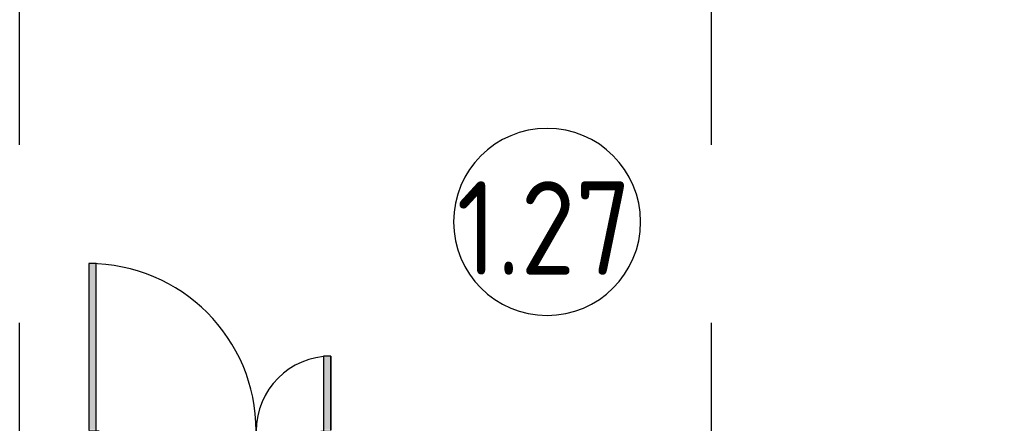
# Model space of a CAD drawing. Header units: millimetres. Extents: x -249154 to 415037, y -45458 to 354837.
# Drawn here: x 22275 to 27525, y 87140 to 89299 of the extents above; entities that cross this region are included whole.
import ezdxf

# ---------------------------------------------------------------- set-up
doc = ezdxf.new("R2010")
doc.units = ezdxf.units.MM
doc.linetypes.add('Осевая', pattern=[6350, 1270, -952.5, 3175, -952.5])
for name, color, linetype, lineweight in [('A-AREA-IDEN', 7, 'Continuous', 9), ('A-DETL-GENF', 7, 'Continuous', 9), ('Оси-2', 7, 'Осевая', 9)]:
    doc.layers.add(name, color=color, linetype=linetype, lineweight=lineweight)
doc.layers.add('A-DOOR-1', color=7, linetype='Continuous', lineweight=5, true_color=0xc0c0c0)
doc.layers.add('A-FLOR-PATT-1', color=7, linetype='Continuous', lineweight=9, true_color=0xeef6ff, transparency=0.5)
doc.styles.add('GOST Common', font='', dxfattribs={"width": 0.9, "height": 500})
doc.styles.get('GOST Common').set_extended_font_data('GOST Common')

# ---------------------------------------------------------------- blocks, each defined once
blk = doc.blocks.new('Дверь_Витражная_остекление_ - ДВН_ДАО_Главный вход_1200 в свету-31742133-Объем проектирования 1 этажа')
at = {"layer": 'A-DETL-GENF'}
for p, q in [((-607.5, 925), (-647.5, 925)), ((-647.5, 925), (-647.5, 35)), ((-607.5, 30), (-607.5, 925)), ((647.5, 430), (607.5, 430)), ((607.5, 430), (607.5, 30)), ((647.5, 35), (647.5, 430)), ((-647.5, 30), (-607.5, 30)), ((-592.5, 30), (-647.5, 30)), ((-592.5, -40), (-592.5, 30)), ((592.5, -40), (592.5, 30)), ((592.5, 30), (647.5, 30)), ((607.5, 30), (647.5, 30)), ((-647.5, -35), (-647.5, -40)), ((-647.5, -40), (-592.5, -40)), ((647.5, -40), (592.5, -40)), ((647.5, -35), (647.5, -40))]:
    blk.add_line(p, q, dxfattribs=at)
at = {"layer": 'A-DOOR-1'}
for p, q in [((-647.5, 925), (-647.5, 35)), ((647.5, 430), (647.5, 35))]:
    blk.add_line(p, q, dxfattribs=at)
for centre, radius, start, end in [((-647.5, 30), 895, 360, 90), ((647.5, 30), 400, 90, 180)]:
    blk.add_arc(centre, radius, start, end, dxfattribs=at)
blk = doc.blocks.new('Марка_Помещения - Номер-25198446-Объем проектирования 1 этажа')
at = {"layer": 'A-AREA-IDEN'}
for start, end in [(360, 180), (180, 360)]:
    blk.add_arc((0, 0), 2.5, start, end, dxfattribs=at)
blk = doc.blocks.new('1floor')
at = {"layer": 'A-FLOR-PATT-1'}
h = blk.add_hatch(color=256, dxfattribs=at)
h.paths.add_polyline_path([(30320, 7920), (30318.1, 8760.1), (30300, 8762.1), (30300, 7920)])
h.paths.add_polyline_path([(23835, 7920), (23875, 7920), (23875, 8313), (23835, 8313)])
h.paths.add_polyline_path([(22620, 7920), (22620, 8808), (22580, 8808), (22580, 7920)])
h.paths.add_polyline_path([(38166.6, 8020), (38520, 8020), (38520, 8065), (37544.5, 8065), (37544.5, 8020), (37970, 8020)])
h.paths.add_polyline_path([(38103.5, 10010), (38520, 10010), (38520, 10055), (37544.5, 10055), (37544.5, 10010), (37970, 10010)])
at = {"layer": 'Оси-2'}
for p, q in [((22210, 3093.7), (22210, 22398.1)), ((25910, 3093.7), (25910, 22398.1))]:
    blk.add_line(p, q, dxfattribs=at)
at = {"layer": 'A-AREA-IDEN', "xscale": 199.9999999999999, "yscale": 199.9999999999999, "zscale": 199.9999999999999}
blk.add_blockref('Марка_Помещения - Номер-25198446-Объем проектирования 1 этажа', (25030.7, 9031.3), dxfattribs=at)
at = {"layer": 'A-DOOR-1'}
blk.add_blockref('Дверь_Витражная_остекление_ - ДВН_ДАО_Главный вход_1200 в свету-31742133-Объем проектирования 1 этажа', (23227.5, 7883), dxfattribs=at)
at = {"layer": 'A-AREA-IDEN', "insert": (24547, 9248.4), "char_height": 500, "width": 1212.151, "attachment_point": 1, "style": 'GOST Common'}
blk.add_mtext('1.27', dxfattribs=at)

msp = doc.modelspace()

# ---------------------------------------------------------------- block references
msp.add_blockref('1floor', (64.7, 79186.1))

doc.saveas('drawing.dxf')
